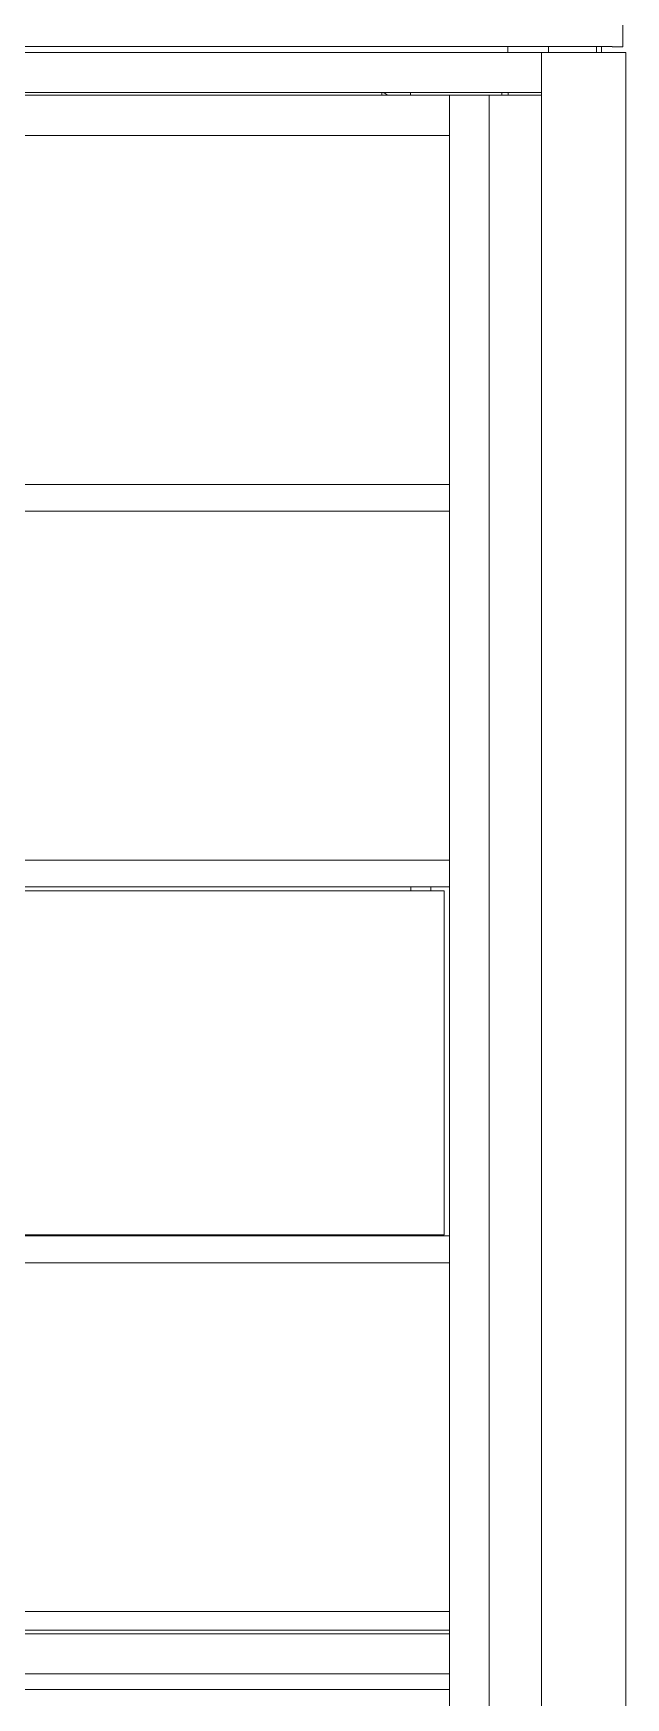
# Paper-space layout 'Layout1' of a CAD drawing. Header units: inches. Extents: x 1.4 to 42.2, y 1.7 to 32.5.
# Drawn here: x 12.473 to 13.854, y 23.545 to 27.421 of the extents above; entities that cross this region are included whole.
import ezdxf

# ---------------------------------------------------------------- set-up
doc = ezdxf.new("R2010")
doc.units = ezdxf.units.IN
doc.header["$MEASUREMENT"] = 0
doc.layers.add('SLD-0', color=179, linetype='Continuous')

psp = doc.layouts.get("Layout1")

# ---------------------------------------------------------------- linework, layer by layer
at = {"layer": 'SLD-0', "color": 179, "linetype": 'Continuous', "lineweight": 15}
for p, q in [((13.8469, 27.4523), (13.8469, 27.3899)), ((6.2569, 27.3906), (13.8219, 27.3906)), ((13.6577, 27.3771), (6.4396, 27.3771)), ((13.5789, 27.3906), (13.5789, 27.3771)), ((13.6577, 27.3771), (13.6577, 19.5896)), ((13.6652, 27.3771), (13.6577, 27.3771)), ((13.8461, 27.3771), (13.6652, 27.3771)), ((13.6739, 27.3771), (13.6739, 27.3906)), ((13.7856, 27.3906), (13.7856, 27.3771)), ((13.7969, 27.3906), (13.7969, 27.3771)), ((13.8219, 27.3899), (13.8219, 27.3906)), ((13.8469, 27.3899), (13.8219, 27.3899)), ((13.8536, 27.3771), (13.8461, 27.3771)), ((13.8536, 19.5896), (13.8536, 27.3771)), ((13.6577, 27.2834), (6.4396, 27.2834)), ((10.2218, 27.2771), (13.4431, 27.2771)), ((10.3181, 27.2832), (13.2856, 27.2832)), ((12.474, 27.2834), (12.4743, 27.2833)), ((12.4743, 27.2833), (12.4748, 27.2832)), ((12.5323, 27.2832), (12.5328, 27.2833)), ((12.5328, 27.2833), (12.533, 27.2834)), ((12.6715, 27.2834), (12.6718, 27.2833)), ((12.6718, 27.2833), (12.6723, 27.2832)), ((12.7298, 27.2832), (12.7303, 27.2833)), ((12.7303, 27.2833), (12.7305, 27.2834)), ((12.7478, 27.2834), (12.748, 27.2833)), ((12.748, 27.2833), (12.7485, 27.2832)), ((12.806, 27.2832), (12.8065, 27.2833)), ((12.8065, 27.2833), (12.8068, 27.2834)), ((12.9509, 27.2834), (12.9511, 27.2833)), ((12.9511, 27.2833), (12.9516, 27.2832)), ((12.9755, 27.2776), (12.975, 27.2771)), ((12.9881, 27.2776), (12.9755, 27.2776)), ((13.0007, 27.2776), (12.9881, 27.2776)), ((13.0012, 27.2771), (13.0007, 27.2776)), ((13.0091, 27.2832), (13.0096, 27.2833)), ((13.0096, 27.2833), (13.0099, 27.2834)), ((13.099, 27.2834), (13.0993, 27.2833)), ((13.0993, 27.2833), (13.0998, 27.2832)), ((13.1573, 27.2832), (13.1578, 27.2833)), ((13.1578, 27.2833), (13.158, 27.2834)), ((13.2856, 27.2771), (13.2856, 27.2832)), ((13.3519, 27.2771), (13.3519, 27.2834)), ((13.4431, 27.2771), (13.4468, 27.2771)), ((13.4431, 27.2734), (13.4431, 27.2771)), ((13.4431, 27.1871), (13.4431, 27.2734)), ((13.4468, 27.2771), (13.5355, 27.2771)), ((13.5355, 27.2771), (13.5355, 19.7146)), ((13.5355, 27.2771), (13.5373, 27.2771)), ((13.5373, 27.2771), (13.5624, 27.2771)), ((13.5624, 27.2771), (13.6577, 27.2771)), ((13.5646, 27.2771), (13.5646, 27.2834)), ((13.5796, 27.2771), (13.5796, 27.2834)), ((10.2218, 27.1834), (13.4431, 27.1834)), ((13.4431, 27.1834), (13.4431, 27.1871)), ((13.4431, 27.1834), (13.4431, 26.3709)), ((10.2218, 26.3709), (13.4431, 26.3709)), ((13.4431, 26.367), (13.4431, 26.3709)), ((13.4431, 26.3159), (13.4431, 26.367)), ((10.2218, 26.3084), (13.4431, 26.3084)), ((10.2218, 26.3084), (13.4431, 26.3084)), ((13.4431, 26.3094), (13.4431, 26.3159)), ((13.4431, 26.3094), (13.4431, 25.4959)), ((10.2218, 25.4959), (13.4431, 25.4959)), ((13.4431, 25.492), (13.4431, 25.4959)), ((13.4431, 25.4409), (13.4431, 25.492)), ((10.2218, 25.4334), (13.4431, 25.4334)), ((10.2218, 25.4334), (13.4431, 25.4334)), ((13.3525, 25.4334), (13.3525, 25.4246)), ((13.3992, 25.4246), (13.3992, 25.4334)), ((13.4431, 25.4344), (13.4431, 25.4409)), ((13.4431, 25.4344), (13.4431, 24.6209)), ((10.3193, 25.4246), (13.2513, 25.4246)), ((13.2513, 25.4246), (13.3318, 25.4246)), ((13.3318, 25.4246), (13.4305, 25.4246)), ((13.4305, 24.6234), (13.4305, 25.4246)), ((10.2218, 24.6209), (13.4431, 24.6209)), ((10.3193, 24.6234), (13.2513, 24.6234)), ((13.2513, 24.6234), (13.3318, 24.6234)), ((13.3318, 24.6234), (13.4305, 24.6234)), ((13.3525, 24.6234), (13.3525, 24.6209)), ((13.3992, 24.6209), (13.3992, 24.6234)), ((13.4431, 24.617), (13.4431, 24.6209)), ((13.4431, 24.5659), (13.4431, 24.617)), ((10.2218, 24.5584), (13.4431, 24.5584)), ((10.2218, 24.5584), (13.4431, 24.5584)), ((13.4431, 24.5594), (13.4431, 24.5659)), ((13.4431, 24.5594), (13.4431, 23.7459)), ((13.4431, 23.7459), (10.2218, 23.7459)), ((13.4431, 23.7459), (13.4431, 23.7431)), ((13.4431, 23.7431), (13.4431, 23.7024)), ((13.4431, 23.7024), (10.2218, 23.7024)), ((13.4431, 23.6942), (10.2218, 23.6942)), ((13.4431, 23.7024), (13.4431, 23.6942)), ((13.4431, 23.6942), (13.4431, 23.6009)), ((13.4431, 23.6009), (10.2218, 23.6009)), ((13.4431, 23.6009), (13.4431, 23.5646)), ((13.4431, 23.5646), (11.9575, 23.5646)), ((13.4431, 23.5646), (13.4431, 23.5137))]:
    psp.add_line(p, q, dxfattribs=at)
psp.add_arc((13.2856, 27.267), 0.0162, 38.5151, 90, dxfattribs=at)

doc.saveas('drawing.dxf')
